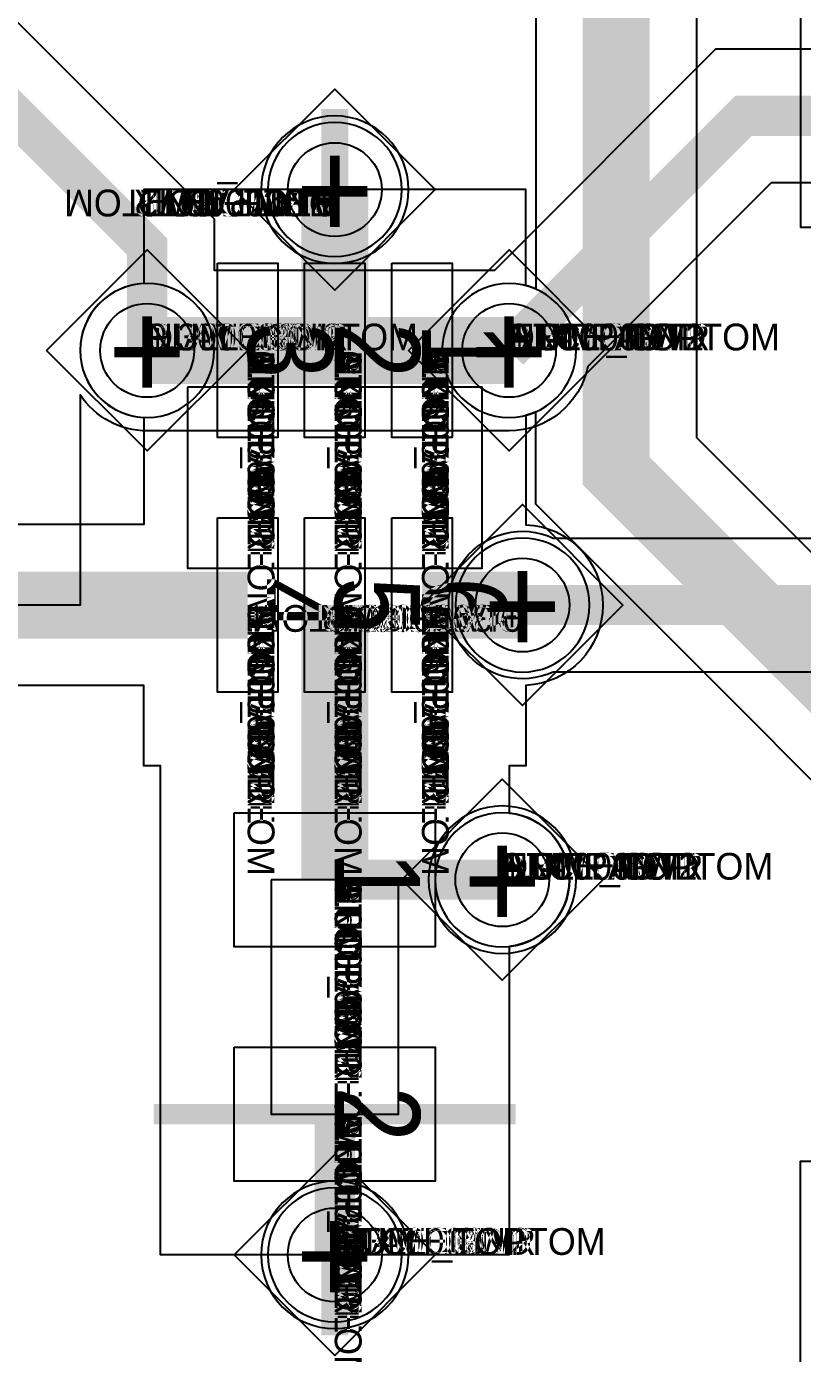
# Model space of a CAD drawing. Extents: x 0 to 323, y 0 to 320.
# Drawn here: x 94.16 to 99.95, y 161.62 to 171.52 of the extents above; entities that cross this region are included whole.
import ezdxf
from ezdxf.enums import TextEntityAlignment as Align

# ---------------------------------------------------------------- set-up
doc = ezdxf.new("R2010")
doc.units = 0
doc.header["$MEASUREMENT"] = 0
doc.layers.get('0').update_dxf_attribs({"linetype": 'CONTINUOUS'})
for name, color, linetype in [('CDN_FIGURES', 7, 'CONTINUOUS'), ('ETCH_BOTTOM', 7, 'CONTINUOUS'), ('ETCH_GND', 3, 'CONTINUOUS'), ('ETCH_INT1', 4, 'CONTINUOUS'), ('ETCH_INT2', 5, 'CONTINUOUS'), ('ETCH_PWR', 6, 'CONTINUOUS'), ('ETCH_TOP', 2, 'CONTINUOUS'), ('MANUFACTURING_NCLEGEND-1-6', 8, 'CONTINUOUS'), ('PACKAGE_GEOMETRY_ASSEMBLY_TOP', 11, 'CONTINUOUS'), ('PACKAGE_GEOMETRY_PIN_NUMBER', 9, 'CONTINUOUS')]:
    doc.layers.add(name, color=color, linetype=linetype)

# ---------------------------------------------------------------- blocks, each defined once
blk = doc.blocks.new('PAD_INFO')
for tag in ['SHAPE_TYPE', 'PAD_HEIGHT', 'PAD_LAYER', 'PAD_TYPE', 'PAD_WIDTH']:
    blk.add_attdef(tag, (0, 0), '', height=0.2)
at = {"flags": 2}
blk.add_attdef('CDN_TYPE', (0, 0), '', height=0.2, dxfattribs=at)
blk = doc.blocks.new('DRILL_INFO')
at = {"flags": 2}
blk.add_attdef('CDN_TYPE', (0, 0), '', height=0.2, dxfattribs=at)
for tag in ['FSHAPE', 'FCHAR', 'DRILL_HEIGHT', 'DIAMETER', 'PLATED', 'DRILL_WIDTH']:
    blk.add_attdef(tag, (0, 0), '', height=0.2)
blk = doc.blocks.new('VIA0700X0300')
at = {"layer": 'ETCH_BOTTOM'}
blk.add_circle((0, 0), 0.35, dxfattribs=at)
at = {"layer": 'ETCH_GND'}
blk.add_circle((0, 0), 0.35, dxfattribs=at)
at = {"layer": 'ETCH_INT1'}
blk.add_circle((0, 0), 0.35, dxfattribs=at)
at = {"layer": 'ETCH_INT2'}
blk.add_circle((0, 0), 0.35, dxfattribs=at)
at = {"layer": 'ETCH_PWR'}
blk.add_circle((0, 0), 0.35, dxfattribs=at)
at = {"layer": 'ETCH_TOP'}
blk.add_circle((0, 0), 0.35, dxfattribs=at)
ref = blk.add_blockref('PAD_INFO', (0, 0))
ref.add_attrib('PAD_LAYER', 'ETCH_TOP', (0, 0), dxfattribs={"height": 0.2})
ref.add_attrib('SHAPE_TYPE', 'NULL', (0, 0), dxfattribs={"height": 0.2})
ref.add_attrib('PAD_TYPE', 'ANTIPAD', (0, 0), dxfattribs={"height": 0.2})
ref.add_attrib('PAD_WIDTH', '0.000000', (0, 0), dxfattribs={"height": 0.2})
ref.add_attrib('PAD_HEIGHT', '0.000000', (0, 0), dxfattribs={"height": 0.2})
ref = blk.add_blockref('PAD_INFO', (0, 0))
ref.add_attrib('PAD_LAYER', 'ETCH_GND', (0, 0), dxfattribs={"height": 0.2})
ref.add_attrib('SHAPE_TYPE', 'NULL', (0, 0), dxfattribs={"height": 0.2})
ref.add_attrib('PAD_TYPE', 'ANTIPAD', (0, 0), dxfattribs={"height": 0.2})
ref.add_attrib('PAD_WIDTH', '0.000000', (0, 0), dxfattribs={"height": 0.2})
ref.add_attrib('PAD_HEIGHT', '0.000000', (0, 0), dxfattribs={"height": 0.2})
ref = blk.add_blockref('PAD_INFO', (0, 0))
ref.add_attrib('PAD_LAYER', 'ETCH_INT1', (0, 0), dxfattribs={"height": 0.2})
ref.add_attrib('SHAPE_TYPE', 'NULL', (0, 0), dxfattribs={"height": 0.2})
ref.add_attrib('PAD_TYPE', 'ANTIPAD', (0, 0), dxfattribs={"height": 0.2})
ref.add_attrib('PAD_WIDTH', '0.000000', (0, 0), dxfattribs={"height": 0.2})
ref.add_attrib('PAD_HEIGHT', '0.000000', (0, 0), dxfattribs={"height": 0.2})
ref = blk.add_blockref('PAD_INFO', (0, 0))
ref.add_attrib('PAD_LAYER', 'ETCH_INT2', (0, 0), dxfattribs={"height": 0.2})
ref.add_attrib('SHAPE_TYPE', 'NULL', (0, 0), dxfattribs={"height": 0.2})
ref.add_attrib('PAD_TYPE', 'ANTIPAD', (0, 0), dxfattribs={"height": 0.2})
ref.add_attrib('PAD_WIDTH', '0.000000', (0, 0), dxfattribs={"height": 0.2})
ref.add_attrib('PAD_HEIGHT', '0.000000', (0, 0), dxfattribs={"height": 0.2})
ref = blk.add_blockref('PAD_INFO', (0, 0))
ref.add_attrib('PAD_LAYER', 'ETCH_PWR', (0, 0), dxfattribs={"height": 0.2})
ref.add_attrib('SHAPE_TYPE', 'NULL', (0, 0), dxfattribs={"height": 0.2})
ref.add_attrib('PAD_TYPE', 'ANTIPAD', (0, 0), dxfattribs={"height": 0.2})
ref.add_attrib('PAD_WIDTH', '0.000000', (0, 0), dxfattribs={"height": 0.2})
ref.add_attrib('PAD_HEIGHT', '0.000000', (0, 0), dxfattribs={"height": 0.2})
ref = blk.add_blockref('PAD_INFO', (0, 0))
ref.add_attrib('PAD_LAYER', 'ETCH_BOTTOM', (0, 0), dxfattribs={"height": 0.2})
ref.add_attrib('SHAPE_TYPE', 'NULL', (0, 0), dxfattribs={"height": 0.2})
ref.add_attrib('PAD_TYPE', 'ANTIPAD', (0, 0), dxfattribs={"height": 0.2})
ref.add_attrib('PAD_WIDTH', '0.000000', (0, 0), dxfattribs={"height": 0.2})
ref.add_attrib('PAD_HEIGHT', '0.000000', (0, 0), dxfattribs={"height": 0.2})
ref = blk.add_blockref('PAD_INFO', (0, 0))
ref.add_attrib('PAD_LAYER', 'ETCH_TOP', (0, 0), dxfattribs={"height": 0.2})
ref.add_attrib('SHAPE_TYPE', 'NULL', (0, 0), dxfattribs={"height": 0.2})
ref.add_attrib('PAD_TYPE', 'THERMAL', (0, 0), dxfattribs={"height": 0.2})
ref.add_attrib('PAD_WIDTH', '0.000000', (0, 0), dxfattribs={"height": 0.2})
ref.add_attrib('PAD_HEIGHT', '0.000000', (0, 0), dxfattribs={"height": 0.2})
ref = blk.add_blockref('PAD_INFO', (0, 0))
ref.add_attrib('PAD_LAYER', 'ETCH_GND', (0, 0), dxfattribs={"height": 0.2})
ref.add_attrib('SHAPE_TYPE', 'NULL', (0, 0), dxfattribs={"height": 0.2})
ref.add_attrib('PAD_TYPE', 'THERMAL', (0, 0), dxfattribs={"height": 0.2})
ref.add_attrib('PAD_WIDTH', '0.000000', (0, 0), dxfattribs={"height": 0.2})
ref.add_attrib('PAD_HEIGHT', '0.000000', (0, 0), dxfattribs={"height": 0.2})
ref = blk.add_blockref('PAD_INFO', (0, 0))
ref.add_attrib('PAD_LAYER', 'ETCH_INT1', (0, 0), dxfattribs={"height": 0.2})
ref.add_attrib('SHAPE_TYPE', 'NULL', (0, 0), dxfattribs={"height": 0.2})
ref.add_attrib('PAD_TYPE', 'THERMAL', (0, 0), dxfattribs={"height": 0.2})
ref.add_attrib('PAD_WIDTH', '0.000000', (0, 0), dxfattribs={"height": 0.2})
ref.add_attrib('PAD_HEIGHT', '0.000000', (0, 0), dxfattribs={"height": 0.2})
ref = blk.add_blockref('PAD_INFO', (0, 0))
ref.add_attrib('PAD_LAYER', 'ETCH_INT2', (0, 0), dxfattribs={"height": 0.2})
ref.add_attrib('SHAPE_TYPE', 'NULL', (0, 0), dxfattribs={"height": 0.2})
ref.add_attrib('PAD_TYPE', 'THERMAL', (0, 0), dxfattribs={"height": 0.2})
ref.add_attrib('PAD_WIDTH', '0.000000', (0, 0), dxfattribs={"height": 0.2})
ref.add_attrib('PAD_HEIGHT', '0.000000', (0, 0), dxfattribs={"height": 0.2})
ref = blk.add_blockref('PAD_INFO', (0, 0))
ref.add_attrib('PAD_LAYER', 'ETCH_PWR', (0, 0), dxfattribs={"height": 0.2})
ref.add_attrib('SHAPE_TYPE', 'NULL', (0, 0), dxfattribs={"height": 0.2})
ref.add_attrib('PAD_TYPE', 'THERMAL', (0, 0), dxfattribs={"height": 0.2})
ref.add_attrib('PAD_WIDTH', '0.000000', (0, 0), dxfattribs={"height": 0.2})
ref.add_attrib('PAD_HEIGHT', '0.000000', (0, 0), dxfattribs={"height": 0.2})
ref = blk.add_blockref('PAD_INFO', (0, 0))
ref.add_attrib('PAD_LAYER', 'ETCH_BOTTOM', (0, 0), dxfattribs={"height": 0.2})
ref.add_attrib('SHAPE_TYPE', 'NULL', (0, 0), dxfattribs={"height": 0.2})
ref.add_attrib('PAD_TYPE', 'THERMAL', (0, 0), dxfattribs={"height": 0.2})
ref.add_attrib('PAD_WIDTH', '0.000000', (0, 0), dxfattribs={"height": 0.2})
ref.add_attrib('PAD_HEIGHT', '0.000000', (0, 0), dxfattribs={"height": 0.2})
ref = blk.add_blockref('PAD_INFO', (0, 0))
ref.add_attrib('PAD_LAYER', 'ETCH_TOP', (0, 0), dxfattribs={"height": 0.2})
ref.add_attrib('SHAPE_TYPE', 'CIRCLE', (0, 0), dxfattribs={"height": 0.2})
ref.add_attrib('PAD_TYPE', 'REGULAR', (0, 0), dxfattribs={"height": 0.2})
ref.add_attrib('PAD_WIDTH', '0.700000', (0, 0), dxfattribs={"height": 0.2})
ref.add_attrib('PAD_HEIGHT', '0.700000', (0, 0), dxfattribs={"height": 0.2})
ref = blk.add_blockref('PAD_INFO', (0, 0))
ref.add_attrib('PAD_LAYER', 'ETCH_GND', (0, 0), dxfattribs={"height": 0.2})
ref.add_attrib('SHAPE_TYPE', 'CIRCLE', (0, 0), dxfattribs={"height": 0.2})
ref.add_attrib('PAD_TYPE', 'REGULAR', (0, 0), dxfattribs={"height": 0.2})
ref.add_attrib('PAD_WIDTH', '0.700000', (0, 0), dxfattribs={"height": 0.2})
ref.add_attrib('PAD_HEIGHT', '0.700000', (0, 0), dxfattribs={"height": 0.2})
ref = blk.add_blockref('PAD_INFO', (0, 0))
ref.add_attrib('PAD_LAYER', 'ETCH_INT1', (0, 0), dxfattribs={"height": 0.2})
ref.add_attrib('SHAPE_TYPE', 'CIRCLE', (0, 0), dxfattribs={"height": 0.2})
ref.add_attrib('PAD_TYPE', 'REGULAR', (0, 0), dxfattribs={"height": 0.2})
ref.add_attrib('PAD_WIDTH', '0.700000', (0, 0), dxfattribs={"height": 0.2})
ref.add_attrib('PAD_HEIGHT', '0.700000', (0, 0), dxfattribs={"height": 0.2})
ref = blk.add_blockref('PAD_INFO', (0, 0))
ref.add_attrib('PAD_LAYER', 'ETCH_INT2', (0, 0), dxfattribs={"height": 0.2})
ref.add_attrib('SHAPE_TYPE', 'CIRCLE', (0, 0), dxfattribs={"height": 0.2})
ref.add_attrib('PAD_TYPE', 'REGULAR', (0, 0), dxfattribs={"height": 0.2})
ref.add_attrib('PAD_WIDTH', '0.700000', (0, 0), dxfattribs={"height": 0.2})
ref.add_attrib('PAD_HEIGHT', '0.700000', (0, 0), dxfattribs={"height": 0.2})
ref = blk.add_blockref('PAD_INFO', (0, 0))
ref.add_attrib('PAD_LAYER', 'ETCH_PWR', (0, 0), dxfattribs={"height": 0.2})
ref.add_attrib('SHAPE_TYPE', 'CIRCLE', (0, 0), dxfattribs={"height": 0.2})
ref.add_attrib('PAD_TYPE', 'REGULAR', (0, 0), dxfattribs={"height": 0.2})
ref.add_attrib('PAD_WIDTH', '0.700000', (0, 0), dxfattribs={"height": 0.2})
ref.add_attrib('PAD_HEIGHT', '0.700000', (0, 0), dxfattribs={"height": 0.2})
ref = blk.add_blockref('PAD_INFO', (0, 0))
ref.add_attrib('PAD_LAYER', 'ETCH_BOTTOM', (0, 0), dxfattribs={"height": 0.2})
ref.add_attrib('SHAPE_TYPE', 'CIRCLE', (0, 0), dxfattribs={"height": 0.2})
ref.add_attrib('PAD_TYPE', 'REGULAR', (0, 0), dxfattribs={"height": 0.2})
ref.add_attrib('PAD_WIDTH', '0.700000', (0, 0), dxfattribs={"height": 0.2})
ref.add_attrib('PAD_HEIGHT', '0.700000', (0, 0), dxfattribs={"height": 0.2})
ref = blk.add_blockref('DRILL_INFO', (0, 0))
ref.add_attrib('DIAMETER', '0.300000', (0, 0), dxfattribs={"height": 0.2})
ref.add_attrib('PLATED', 'PLATED', (0, 0), dxfattribs={"height": 0.2})
ref.add_attrib('FSHAPE', 'DIAMOND', (0, 0), dxfattribs={"height": 0.2})
ref.add_attrib('FCHAR', '+', (0, 0), dxfattribs={"height": 0.2})
ref.add_attrib('DRILL_WIDTH', '1.500000', (0, 0), dxfattribs={"height": 0.2})
ref.add_attrib('DRILL_HEIGHT', '1.500000', (0, 0), dxfattribs={"height": 0.2})
for tag in ['CDN_TYPE', 'PIN']:
    blk.add_attdef(tag, (0, 0), '', height=0.2)
at = {"flags": 2}
for tag in ['PSTKNAME', 'BBV']:
    blk.add_attdef(tag, (0, 0), '', height=0.2, dxfattribs=at)
blk = doc.blocks.new('FIGURE_DIAMOND')
at = {"layer": 'CDN_FIGURES'}
blk.add_lwpolyline([(-0.5, 0), (0, 0.5), (0.5, 0), (0, -0.5)], close=True, dxfattribs=at)
blk = doc.blocks.new('RC1300X0450TS_NS')
at = {"layer": 'ETCH_TOP'}
blk.add_lwpolyline([(-0.65, -0.225), (-0.65, 0.225), (0.65, 0.225), (0.65, -0.225)], close=True, dxfattribs=at)
ref = blk.add_blockref('PAD_INFO', (0, 0))
ref.add_attrib('PAD_LAYER', 'ETCH_TOP', (0, 0), dxfattribs={"height": 0.2})
ref.add_attrib('SHAPE_TYPE', 'NULL', (0, 0), dxfattribs={"height": 0.2})
ref.add_attrib('PAD_TYPE', 'ANTIPAD', (0, 0), dxfattribs={"height": 0.2})
ref.add_attrib('PAD_WIDTH', '0.000000', (0, 0), dxfattribs={"height": 0.2})
ref.add_attrib('PAD_HEIGHT', '0.000000', (0, 0), dxfattribs={"height": 0.2})
ref = blk.add_blockref('PAD_INFO', (0, 0))
ref.add_attrib('PAD_LAYER', 'ETCH_GND', (0, 0), dxfattribs={"height": 0.2})
ref.add_attrib('SHAPE_TYPE', 'NULL', (0, 0), dxfattribs={"height": 0.2})
ref.add_attrib('PAD_TYPE', 'ANTIPAD', (0, 0), dxfattribs={"height": 0.2})
ref.add_attrib('PAD_WIDTH', '0.000000', (0, 0), dxfattribs={"height": 0.2})
ref.add_attrib('PAD_HEIGHT', '0.000000', (0, 0), dxfattribs={"height": 0.2})
ref = blk.add_blockref('PAD_INFO', (0, 0))
ref.add_attrib('PAD_LAYER', 'ETCH_INT1', (0, 0), dxfattribs={"height": 0.2})
ref.add_attrib('SHAPE_TYPE', 'NULL', (0, 0), dxfattribs={"height": 0.2})
ref.add_attrib('PAD_TYPE', 'ANTIPAD', (0, 0), dxfattribs={"height": 0.2})
ref.add_attrib('PAD_WIDTH', '0.000000', (0, 0), dxfattribs={"height": 0.2})
ref.add_attrib('PAD_HEIGHT', '0.000000', (0, 0), dxfattribs={"height": 0.2})
ref = blk.add_blockref('PAD_INFO', (0, 0))
ref.add_attrib('PAD_LAYER', 'ETCH_INT2', (0, 0), dxfattribs={"height": 0.2})
ref.add_attrib('SHAPE_TYPE', 'NULL', (0, 0), dxfattribs={"height": 0.2})
ref.add_attrib('PAD_TYPE', 'ANTIPAD', (0, 0), dxfattribs={"height": 0.2})
ref.add_attrib('PAD_WIDTH', '0.000000', (0, 0), dxfattribs={"height": 0.2})
ref.add_attrib('PAD_HEIGHT', '0.000000', (0, 0), dxfattribs={"height": 0.2})
ref = blk.add_blockref('PAD_INFO', (0, 0))
ref.add_attrib('PAD_LAYER', 'ETCH_PWR', (0, 0), dxfattribs={"height": 0.2})
ref.add_attrib('SHAPE_TYPE', 'NULL', (0, 0), dxfattribs={"height": 0.2})
ref.add_attrib('PAD_TYPE', 'ANTIPAD', (0, 0), dxfattribs={"height": 0.2})
ref.add_attrib('PAD_WIDTH', '0.000000', (0, 0), dxfattribs={"height": 0.2})
ref.add_attrib('PAD_HEIGHT', '0.000000', (0, 0), dxfattribs={"height": 0.2})
ref = blk.add_blockref('PAD_INFO', (0, 0))
ref.add_attrib('PAD_LAYER', 'ETCH_BOTTOM', (0, 0), dxfattribs={"height": 0.2})
ref.add_attrib('SHAPE_TYPE', 'NULL', (0, 0), dxfattribs={"height": 0.2})
ref.add_attrib('PAD_TYPE', 'ANTIPAD', (0, 0), dxfattribs={"height": 0.2})
ref.add_attrib('PAD_WIDTH', '0.000000', (0, 0), dxfattribs={"height": 0.2})
ref.add_attrib('PAD_HEIGHT', '0.000000', (0, 0), dxfattribs={"height": 0.2})
ref = blk.add_blockref('PAD_INFO', (0, 0))
ref.add_attrib('PAD_LAYER', 'ETCH_TOP', (0, 0), dxfattribs={"height": 0.2})
ref.add_attrib('SHAPE_TYPE', 'NULL', (0, 0), dxfattribs={"height": 0.2})
ref.add_attrib('PAD_TYPE', 'THERMAL', (0, 0), dxfattribs={"height": 0.2})
ref.add_attrib('PAD_WIDTH', '0.000000', (0, 0), dxfattribs={"height": 0.2})
ref.add_attrib('PAD_HEIGHT', '0.000000', (0, 0), dxfattribs={"height": 0.2})
ref = blk.add_blockref('PAD_INFO', (0, 0))
ref.add_attrib('PAD_LAYER', 'ETCH_GND', (0, 0), dxfattribs={"height": 0.2})
ref.add_attrib('SHAPE_TYPE', 'NULL', (0, 0), dxfattribs={"height": 0.2})
ref.add_attrib('PAD_TYPE', 'THERMAL', (0, 0), dxfattribs={"height": 0.2})
ref.add_attrib('PAD_WIDTH', '0.000000', (0, 0), dxfattribs={"height": 0.2})
ref.add_attrib('PAD_HEIGHT', '0.000000', (0, 0), dxfattribs={"height": 0.2})
ref = blk.add_blockref('PAD_INFO', (0, 0))
ref.add_attrib('PAD_LAYER', 'ETCH_INT1', (0, 0), dxfattribs={"height": 0.2})
ref.add_attrib('SHAPE_TYPE', 'NULL', (0, 0), dxfattribs={"height": 0.2})
ref.add_attrib('PAD_TYPE', 'THERMAL', (0, 0), dxfattribs={"height": 0.2})
ref.add_attrib('PAD_WIDTH', '0.000000', (0, 0), dxfattribs={"height": 0.2})
ref.add_attrib('PAD_HEIGHT', '0.000000', (0, 0), dxfattribs={"height": 0.2})
ref = blk.add_blockref('PAD_INFO', (0, 0))
ref.add_attrib('PAD_LAYER', 'ETCH_INT2', (0, 0), dxfattribs={"height": 0.2})
ref.add_attrib('SHAPE_TYPE', 'NULL', (0, 0), dxfattribs={"height": 0.2})
ref.add_attrib('PAD_TYPE', 'THERMAL', (0, 0), dxfattribs={"height": 0.2})
ref.add_attrib('PAD_WIDTH', '0.000000', (0, 0), dxfattribs={"height": 0.2})
ref.add_attrib('PAD_HEIGHT', '0.000000', (0, 0), dxfattribs={"height": 0.2})
ref = blk.add_blockref('PAD_INFO', (0, 0))
ref.add_attrib('PAD_LAYER', 'ETCH_PWR', (0, 0), dxfattribs={"height": 0.2})
ref.add_attrib('SHAPE_TYPE', 'NULL', (0, 0), dxfattribs={"height": 0.2})
ref.add_attrib('PAD_TYPE', 'THERMAL', (0, 0), dxfattribs={"height": 0.2})
ref.add_attrib('PAD_WIDTH', '0.000000', (0, 0), dxfattribs={"height": 0.2})
ref.add_attrib('PAD_HEIGHT', '0.000000', (0, 0), dxfattribs={"height": 0.2})
ref = blk.add_blockref('PAD_INFO', (0, 0))
ref.add_attrib('PAD_LAYER', 'ETCH_BOTTOM', (0, 0), dxfattribs={"height": 0.2})
ref.add_attrib('SHAPE_TYPE', 'NULL', (0, 0), dxfattribs={"height": 0.2})
ref.add_attrib('PAD_TYPE', 'THERMAL', (0, 0), dxfattribs={"height": 0.2})
ref.add_attrib('PAD_WIDTH', '0.000000', (0, 0), dxfattribs={"height": 0.2})
ref.add_attrib('PAD_HEIGHT', '0.000000', (0, 0), dxfattribs={"height": 0.2})
ref = blk.add_blockref('PAD_INFO', (0, 0))
ref.add_attrib('PAD_LAYER', 'ETCH_TOP', (0, 0), dxfattribs={"height": 0.2})
ref.add_attrib('SHAPE_TYPE', 'RECTANGLE', (0, 0), dxfattribs={"height": 0.2})
ref.add_attrib('PAD_TYPE', 'REGULAR', (0, 0), dxfattribs={"height": 0.2})
ref.add_attrib('PAD_WIDTH', '1.300000', (0, 0), dxfattribs={"height": 0.2})
ref.add_attrib('PAD_HEIGHT', '0.450000', (0, 0), dxfattribs={"height": 0.2})
ref = blk.add_blockref('PAD_INFO', (0, 0))
ref.add_attrib('PAD_LAYER', 'ETCH_GND', (0, 0), dxfattribs={"height": 0.2})
ref.add_attrib('SHAPE_TYPE', 'NULL', (0, 0), dxfattribs={"height": 0.2})
ref.add_attrib('PAD_TYPE', 'REGULAR', (0, 0), dxfattribs={"height": 0.2})
ref.add_attrib('PAD_WIDTH', '0.000000', (0, 0), dxfattribs={"height": 0.2})
ref.add_attrib('PAD_HEIGHT', '0.000000', (0, 0), dxfattribs={"height": 0.2})
ref = blk.add_blockref('PAD_INFO', (0, 0))
ref.add_attrib('PAD_LAYER', 'ETCH_INT1', (0, 0), dxfattribs={"height": 0.2})
ref.add_attrib('SHAPE_TYPE', 'NULL', (0, 0), dxfattribs={"height": 0.2})
ref.add_attrib('PAD_TYPE', 'REGULAR', (0, 0), dxfattribs={"height": 0.2})
ref.add_attrib('PAD_WIDTH', '0.000000', (0, 0), dxfattribs={"height": 0.2})
ref.add_attrib('PAD_HEIGHT', '0.000000', (0, 0), dxfattribs={"height": 0.2})
ref = blk.add_blockref('PAD_INFO', (0, 0))
ref.add_attrib('PAD_LAYER', 'ETCH_INT2', (0, 0), dxfattribs={"height": 0.2})
ref.add_attrib('SHAPE_TYPE', 'NULL', (0, 0), dxfattribs={"height": 0.2})
ref.add_attrib('PAD_TYPE', 'REGULAR', (0, 0), dxfattribs={"height": 0.2})
ref.add_attrib('PAD_WIDTH', '0.000000', (0, 0), dxfattribs={"height": 0.2})
ref.add_attrib('PAD_HEIGHT', '0.000000', (0, 0), dxfattribs={"height": 0.2})
ref = blk.add_blockref('PAD_INFO', (0, 0))
ref.add_attrib('PAD_LAYER', 'ETCH_PWR', (0, 0), dxfattribs={"height": 0.2})
ref.add_attrib('SHAPE_TYPE', 'NULL', (0, 0), dxfattribs={"height": 0.2})
ref.add_attrib('PAD_TYPE', 'REGULAR', (0, 0), dxfattribs={"height": 0.2})
ref.add_attrib('PAD_WIDTH', '0.000000', (0, 0), dxfattribs={"height": 0.2})
ref.add_attrib('PAD_HEIGHT', '0.000000', (0, 0), dxfattribs={"height": 0.2})
ref = blk.add_blockref('PAD_INFO', (0, 0))
ref.add_attrib('PAD_LAYER', 'ETCH_BOTTOM', (0, 0), dxfattribs={"height": 0.2})
ref.add_attrib('SHAPE_TYPE', 'NULL', (0, 0), dxfattribs={"height": 0.2})
ref.add_attrib('PAD_TYPE', 'REGULAR', (0, 0), dxfattribs={"height": 0.2})
ref.add_attrib('PAD_WIDTH', '0.000000', (0, 0), dxfattribs={"height": 0.2})
ref.add_attrib('PAD_HEIGHT', '0.000000', (0, 0), dxfattribs={"height": 0.2})
ref = blk.add_blockref('DRILL_INFO', (0, 0))
ref.add_attrib('DIAMETER', '0.000000', (0, 0), dxfattribs={"height": 0.2})
ref.add_attrib('PLATED', 'PLATED', (0, 0), dxfattribs={"height": 0.2})
ref.add_attrib('FSHAPE', 'NULL', (0, 0), dxfattribs={"height": 0.2})
ref.add_attrib('DRILL_WIDTH', '0.000000', (0, 0), dxfattribs={"height": 0.2})
ref.add_attrib('DRILL_HEIGHT', '0.000000', (0, 0), dxfattribs={"height": 0.2})
for tag in ['CDN_TYPE', 'PIN']:
    blk.add_attdef(tag, (0, 0), '', height=0.2)
at = {"flags": 2}
for tag in ['PSTKNAME', 'BBV']:
    blk.add_attdef(tag, (0, 0), '', height=0.2, dxfattribs=at)
blk = doc.blocks.new('F58')
at = {"layer": 'PACKAGE_GEOMETRY_ASSEMBLY_TOP'}
blk.add_lwpolyline([(0.275, -1.75), (1.625, -1.75), (1.625, 0.45), (0.275, 0.45)], close=True, dxfattribs=at)
at = {"layer": 'ETCH_TOP'}
ref = blk.add_blockref('RC1300X0450TS_NS', (0, 0), dxfattribs=at)
ref.add_attrib('CDN_TYPE', 'PIN', (0, 0), dxfattribs={"height": 0.2})
ref.add_attrib('PIN', '1', (0, 0), dxfattribs={"height": 0.2})
ref = blk.add_blockref('RC1300X0450TS_NS', (0, -0.65), dxfattribs=at)
ref.add_attrib('CDN_TYPE', 'PIN', (0, 0), dxfattribs={"height": 0.2})
ref.add_attrib('PIN', '2', (0, 0), dxfattribs={"height": 0.2})
ref = blk.add_blockref('RC1300X0450TS_NS', (0, -1.3), dxfattribs=at)
ref.add_attrib('CDN_TYPE', 'PIN', (0, 0), dxfattribs={"height": 0.2})
ref.add_attrib('PIN', '3', (0, 0), dxfattribs={"height": 0.2})
ref = blk.add_blockref('RC1300X0450TS_NS', (1.9, -1.3), dxfattribs=at)
ref.add_attrib('CDN_TYPE', 'PIN', (0, 0), dxfattribs={"height": 0.2})
ref.add_attrib('PIN', '4', (0, 0), dxfattribs={"height": 0.2})
ref = blk.add_blockref('RC1300X0450TS_NS', (1.9, -0.65), dxfattribs=at)
ref.add_attrib('CDN_TYPE', 'PIN', (0, 0), dxfattribs={"height": 0.2})
ref.add_attrib('PIN', '5', (0, 0), dxfattribs={"height": 0.2})
ref = blk.add_blockref('RC1300X0450TS_NS', (1.9, 0), dxfattribs=at)
ref.add_attrib('CDN_TYPE', 'PIN', (0, 0), dxfattribs={"height": 0.2})
ref.add_attrib('PIN', '6', (0, 0), dxfattribs={"height": 0.2})
at = {"flags": 2}
for tag in ['SYMBOL_TYPE', 'CDN_TYPE', 'REFDES']:
    blk.add_attdef(tag, (0, 0), '', height=0.2, dxfattribs=at)
blk = doc.blocks.new('RC1000X1500TS')
at = {"layer": 'ETCH_TOP'}
blk.add_lwpolyline([(-0.5, -0.75), (-0.5, 0.75), (0.5, 0.75), (0.5, -0.75)], close=True, dxfattribs=at)
ref = blk.add_blockref('PAD_INFO', (0, 0))
ref.add_attrib('PAD_LAYER', 'ETCH_TOP', (0, 0), dxfattribs={"height": 0.2})
ref.add_attrib('SHAPE_TYPE', 'NULL', (0, 0), dxfattribs={"height": 0.2})
ref.add_attrib('PAD_TYPE', 'ANTIPAD', (0, 0), dxfattribs={"height": 0.2})
ref.add_attrib('PAD_WIDTH', '0.000000', (0, 0), dxfattribs={"height": 0.2})
ref.add_attrib('PAD_HEIGHT', '0.000000', (0, 0), dxfattribs={"height": 0.2})
ref = blk.add_blockref('PAD_INFO', (0, 0))
ref.add_attrib('PAD_LAYER', 'ETCH_GND', (0, 0), dxfattribs={"height": 0.2})
ref.add_attrib('SHAPE_TYPE', 'NULL', (0, 0), dxfattribs={"height": 0.2})
ref.add_attrib('PAD_TYPE', 'ANTIPAD', (0, 0), dxfattribs={"height": 0.2})
ref.add_attrib('PAD_WIDTH', '0.000000', (0, 0), dxfattribs={"height": 0.2})
ref.add_attrib('PAD_HEIGHT', '0.000000', (0, 0), dxfattribs={"height": 0.2})
ref = blk.add_blockref('PAD_INFO', (0, 0))
ref.add_attrib('PAD_LAYER', 'ETCH_INT1', (0, 0), dxfattribs={"height": 0.2})
ref.add_attrib('SHAPE_TYPE', 'NULL', (0, 0), dxfattribs={"height": 0.2})
ref.add_attrib('PAD_TYPE', 'ANTIPAD', (0, 0), dxfattribs={"height": 0.2})
ref.add_attrib('PAD_WIDTH', '0.000000', (0, 0), dxfattribs={"height": 0.2})
ref.add_attrib('PAD_HEIGHT', '0.000000', (0, 0), dxfattribs={"height": 0.2})
ref = blk.add_blockref('PAD_INFO', (0, 0))
ref.add_attrib('PAD_LAYER', 'ETCH_INT2', (0, 0), dxfattribs={"height": 0.2})
ref.add_attrib('SHAPE_TYPE', 'NULL', (0, 0), dxfattribs={"height": 0.2})
ref.add_attrib('PAD_TYPE', 'ANTIPAD', (0, 0), dxfattribs={"height": 0.2})
ref.add_attrib('PAD_WIDTH', '0.000000', (0, 0), dxfattribs={"height": 0.2})
ref.add_attrib('PAD_HEIGHT', '0.000000', (0, 0), dxfattribs={"height": 0.2})
ref = blk.add_blockref('PAD_INFO', (0, 0))
ref.add_attrib('PAD_LAYER', 'ETCH_PWR', (0, 0), dxfattribs={"height": 0.2})
ref.add_attrib('SHAPE_TYPE', 'NULL', (0, 0), dxfattribs={"height": 0.2})
ref.add_attrib('PAD_TYPE', 'ANTIPAD', (0, 0), dxfattribs={"height": 0.2})
ref.add_attrib('PAD_WIDTH', '0.000000', (0, 0), dxfattribs={"height": 0.2})
ref.add_attrib('PAD_HEIGHT', '0.000000', (0, 0), dxfattribs={"height": 0.2})
ref = blk.add_blockref('PAD_INFO', (0, 0))
ref.add_attrib('PAD_LAYER', 'ETCH_BOTTOM', (0, 0), dxfattribs={"height": 0.2})
ref.add_attrib('SHAPE_TYPE', 'NULL', (0, 0), dxfattribs={"height": 0.2})
ref.add_attrib('PAD_TYPE', 'ANTIPAD', (0, 0), dxfattribs={"height": 0.2})
ref.add_attrib('PAD_WIDTH', '0.000000', (0, 0), dxfattribs={"height": 0.2})
ref.add_attrib('PAD_HEIGHT', '0.000000', (0, 0), dxfattribs={"height": 0.2})
ref = blk.add_blockref('PAD_INFO', (0, 0))
ref.add_attrib('PAD_LAYER', 'ETCH_TOP', (0, 0), dxfattribs={"height": 0.2})
ref.add_attrib('SHAPE_TYPE', 'NULL', (0, 0), dxfattribs={"height": 0.2})
ref.add_attrib('PAD_TYPE', 'THERMAL', (0, 0), dxfattribs={"height": 0.2})
ref.add_attrib('PAD_WIDTH', '0.000000', (0, 0), dxfattribs={"height": 0.2})
ref.add_attrib('PAD_HEIGHT', '0.000000', (0, 0), dxfattribs={"height": 0.2})
ref = blk.add_blockref('PAD_INFO', (0, 0))
ref.add_attrib('PAD_LAYER', 'ETCH_GND', (0, 0), dxfattribs={"height": 0.2})
ref.add_attrib('SHAPE_TYPE', 'NULL', (0, 0), dxfattribs={"height": 0.2})
ref.add_attrib('PAD_TYPE', 'THERMAL', (0, 0), dxfattribs={"height": 0.2})
ref.add_attrib('PAD_WIDTH', '0.000000', (0, 0), dxfattribs={"height": 0.2})
ref.add_attrib('PAD_HEIGHT', '0.000000', (0, 0), dxfattribs={"height": 0.2})
ref = blk.add_blockref('PAD_INFO', (0, 0))
ref.add_attrib('PAD_LAYER', 'ETCH_INT1', (0, 0), dxfattribs={"height": 0.2})
ref.add_attrib('SHAPE_TYPE', 'NULL', (0, 0), dxfattribs={"height": 0.2})
ref.add_attrib('PAD_TYPE', 'THERMAL', (0, 0), dxfattribs={"height": 0.2})
ref.add_attrib('PAD_WIDTH', '0.000000', (0, 0), dxfattribs={"height": 0.2})
ref.add_attrib('PAD_HEIGHT', '0.000000', (0, 0), dxfattribs={"height": 0.2})
ref = blk.add_blockref('PAD_INFO', (0, 0))
ref.add_attrib('PAD_LAYER', 'ETCH_INT2', (0, 0), dxfattribs={"height": 0.2})
ref.add_attrib('SHAPE_TYPE', 'NULL', (0, 0), dxfattribs={"height": 0.2})
ref.add_attrib('PAD_TYPE', 'THERMAL', (0, 0), dxfattribs={"height": 0.2})
ref.add_attrib('PAD_WIDTH', '0.000000', (0, 0), dxfattribs={"height": 0.2})
ref.add_attrib('PAD_HEIGHT', '0.000000', (0, 0), dxfattribs={"height": 0.2})
ref = blk.add_blockref('PAD_INFO', (0, 0))
ref.add_attrib('PAD_LAYER', 'ETCH_PWR', (0, 0), dxfattribs={"height": 0.2})
ref.add_attrib('SHAPE_TYPE', 'NULL', (0, 0), dxfattribs={"height": 0.2})
ref.add_attrib('PAD_TYPE', 'THERMAL', (0, 0), dxfattribs={"height": 0.2})
ref.add_attrib('PAD_WIDTH', '0.000000', (0, 0), dxfattribs={"height": 0.2})
ref.add_attrib('PAD_HEIGHT', '0.000000', (0, 0), dxfattribs={"height": 0.2})
ref = blk.add_blockref('PAD_INFO', (0, 0))
ref.add_attrib('PAD_LAYER', 'ETCH_BOTTOM', (0, 0), dxfattribs={"height": 0.2})
ref.add_attrib('SHAPE_TYPE', 'NULL', (0, 0), dxfattribs={"height": 0.2})
ref.add_attrib('PAD_TYPE', 'THERMAL', (0, 0), dxfattribs={"height": 0.2})
ref.add_attrib('PAD_WIDTH', '0.000000', (0, 0), dxfattribs={"height": 0.2})
ref.add_attrib('PAD_HEIGHT', '0.000000', (0, 0), dxfattribs={"height": 0.2})
ref = blk.add_blockref('PAD_INFO', (0, 0))
ref.add_attrib('PAD_LAYER', 'ETCH_GND', (0, 0), dxfattribs={"height": 0.2})
ref.add_attrib('SHAPE_TYPE', 'NULL', (0, 0), dxfattribs={"height": 0.2})
ref.add_attrib('PAD_TYPE', 'REGULAR', (0, 0), dxfattribs={"height": 0.2})
ref.add_attrib('PAD_WIDTH', '0.000000', (0, 0), dxfattribs={"height": 0.2})
ref.add_attrib('PAD_HEIGHT', '0.000000', (0, 0), dxfattribs={"height": 0.2})
ref = blk.add_blockref('PAD_INFO', (0, 0))
ref.add_attrib('PAD_LAYER', 'ETCH_INT1', (0, 0), dxfattribs={"height": 0.2})
ref.add_attrib('SHAPE_TYPE', 'NULL', (0, 0), dxfattribs={"height": 0.2})
ref.add_attrib('PAD_TYPE', 'REGULAR', (0, 0), dxfattribs={"height": 0.2})
ref.add_attrib('PAD_WIDTH', '0.000000', (0, 0), dxfattribs={"height": 0.2})
ref.add_attrib('PAD_HEIGHT', '0.000000', (0, 0), dxfattribs={"height": 0.2})
ref = blk.add_blockref('PAD_INFO', (0, 0))
ref.add_attrib('PAD_LAYER', 'ETCH_INT2', (0, 0), dxfattribs={"height": 0.2})
ref.add_attrib('SHAPE_TYPE', 'NULL', (0, 0), dxfattribs={"height": 0.2})
ref.add_attrib('PAD_TYPE', 'REGULAR', (0, 0), dxfattribs={"height": 0.2})
ref.add_attrib('PAD_WIDTH', '0.000000', (0, 0), dxfattribs={"height": 0.2})
ref.add_attrib('PAD_HEIGHT', '0.000000', (0, 0), dxfattribs={"height": 0.2})
ref = blk.add_blockref('PAD_INFO', (0, 0))
ref.add_attrib('PAD_LAYER', 'ETCH_PWR', (0, 0), dxfattribs={"height": 0.2})
ref.add_attrib('SHAPE_TYPE', 'NULL', (0, 0), dxfattribs={"height": 0.2})
ref.add_attrib('PAD_TYPE', 'REGULAR', (0, 0), dxfattribs={"height": 0.2})
ref.add_attrib('PAD_WIDTH', '0.000000', (0, 0), dxfattribs={"height": 0.2})
ref.add_attrib('PAD_HEIGHT', '0.000000', (0, 0), dxfattribs={"height": 0.2})
ref = blk.add_blockref('PAD_INFO', (0, 0))
ref.add_attrib('PAD_LAYER', 'ETCH_BOTTOM', (0, 0), dxfattribs={"height": 0.2})
ref.add_attrib('SHAPE_TYPE', 'NULL', (0, 0), dxfattribs={"height": 0.2})
ref.add_attrib('PAD_TYPE', 'REGULAR', (0, 0), dxfattribs={"height": 0.2})
ref.add_attrib('PAD_WIDTH', '0.000000', (0, 0), dxfattribs={"height": 0.2})
ref.add_attrib('PAD_HEIGHT', '0.000000', (0, 0), dxfattribs={"height": 0.2})
ref = blk.add_blockref('DRILL_INFO', (0, 0))
ref.add_attrib('DIAMETER', '0.000000', (0, 0), dxfattribs={"height": 0.2})
ref.add_attrib('PLATED', 'PLATED', (0, 0), dxfattribs={"height": 0.2})
ref.add_attrib('FSHAPE', 'NULL', (0, 0), dxfattribs={"height": 0.2})
ref.add_attrib('DRILL_WIDTH', '0.000000', (0, 0), dxfattribs={"height": 0.2})
ref.add_attrib('DRILL_HEIGHT', '0.000000', (0, 0), dxfattribs={"height": 0.2})
ref = blk.add_blockref('PAD_INFO', (0, 0))
ref.add_attrib('PAD_LAYER', 'ETCH_TOP', (0, 0), dxfattribs={"height": 0.2})
ref.add_attrib('SHAPE_TYPE', 'RECTANGLE', (0, 0), dxfattribs={"height": 0.2})
ref.add_attrib('PAD_TYPE', 'REGULAR', (0, 0), dxfattribs={"height": 0.2})
ref.add_attrib('PAD_WIDTH', '1.000000', (0, 0), dxfattribs={"height": 0.2})
ref.add_attrib('PAD_HEIGHT', '1.500000', (0, 0), dxfattribs={"height": 0.2})
for tag in ['CDN_TYPE', 'PIN']:
    blk.add_attdef(tag, (0, 0), '', height=0.2)
at = {"flags": 2}
for tag in ['PSTKNAME', 'BBV']:
    blk.add_attdef(tag, (0, 0), '', height=0.2, dxfattribs=at)
blk = doc.blocks.new('F56')
at = {"layer": 'PACKAGE_GEOMETRY_ASSEMBLY_TOP'}
blk.add_lwpolyline([(0, -0.475), (1.75, -0.475), (1.75, 0.475), (0, 0.475)], close=True, dxfattribs=at)
at = {"layer": 'ETCH_TOP'}
ref = blk.add_blockref('RC1000X1500TS', (0, 0), dxfattribs=at)
ref.add_attrib('CDN_TYPE', 'PIN', (0, 0), dxfattribs={"height": 0.2})
ref.add_attrib('PIN', '1', (0, 0), dxfattribs={"height": 0.2})
ref = blk.add_blockref('RC1000X1500TS', (1.75, 0), dxfattribs=at)
ref.add_attrib('CDN_TYPE', 'PIN', (0, 0), dxfattribs={"height": 0.2})
ref.add_attrib('PIN', '2', (0, 0), dxfattribs={"height": 0.2})
at = {"flags": 2}
for tag in ['SYMBOL_TYPE', 'CDN_TYPE', 'REFDES']:
    blk.add_attdef(tag, (0, 0), '', height=0.2, dxfattribs=at)

msp = doc.modelspace()

# ---------------------------------------------------------------- linework, layer by layer
at = {"layer": 'ETCH_BOTTOM'}
for points, format in [([(95.0626, 169.1055, 0.3, 0.3, 0), (95.0626, 169.8798, 0.3, 0.3, 0), (93.5369, 171.4055, 0.3, 0.3, 0), (82.5126, 171.4055, 0.3, 0.3, 0), (81.5376, 170.4305, 0.3, 0.3, 0), (60.7876, 170.4305, 0.3, 0.3, 0), (59.4626, 171.7555, 0.3, 0.3, 0)], "xyseb"), ([(96.4626, 170.3055, 0.2, 0.2, 0), (96.4626, 170.9063, 0.2, 0.2, 0)], "xyseb"), ([(97.7626, 169.1055, 0.3, 0.3, 0), (99.5126, 170.8555, 0.3, 0.3, 0), (111.9319, 170.8555, 0.3, 0.3, 0), (114.1626, 168.6248, 0.3, 0.3, 0), (114.1626, 168.1862, 0.3, 0.3, 0), (115.8933, 166.4555, 0.3, 0.3, 0), (117.1126, 166.4555, 0.3, 0.3, 0), (122.7576, 160.8105, 0.3, 0.3, 0), (126.7676, 160.8105, 0.3, 0.3, 0), (129.0126, 163.0555, 0.3, 0.3, 0), (131.0126, 163.0555, 0.3, 0.3, 0)], "xyseb"), ([(102.0125, 170.3554), (99.7197, 170.3554), (98.3508, 168.9864, -0.356838), (97.7626, 168.5054), (95.0626, 168.5054, -0.251232), (94.5627, 168.7735), (94.5627, 167.2054), (92.2127, 167.2054)], "xyb"), ([(97.7626, 169.1055, 0.5, 0.5, 0), (95.0626, 169.1055, 0.5, 0.5, 0)], "xyseb"), ([(100.9055, 166.7054), (98.0918, 166.7054, -1.558329), (98.0918, 167.7056), (101.3197, 167.7056)], "xyb"), ([(105.9476, 167.5205, 0.3, 0.3, 0), (105.1326, 166.7055, 0.3, 0.3, 0), (101.6126, 166.7055, 0.3, 0.3, 0), (101.1126, 167.2055, 0.3, 0.3, 0), (97.8626, 167.2055, 0.3, 0.3, 0)], "xyseb"), ([(96.4626, 162.3555, 0.2, 0.2, 0), (96.4626, 162.9563, 0.2, 0.2, 0)], "xyseb"), ([(96.4626, 161.7547, 0.2, 0.2, 0), (96.4626, 162.3555, 0.2, 0.2, 0)], "xyseb")]:
    msp.add_lwpolyline(points, format=format, dxfattribs=at)
msp.add_lwpolyline([(93.744, 171.9056), (95.5627, 170.0869), (95.5627, 169.7056), (97.6555, 169.7056), (99.3055, 171.3556), (112.139, 171.3556)], dxfattribs=at)
for points in [[(97.0127, 170.3055, 1), (95.9125, 170.3055, 1)], [(98.2627, 165.1555, 1), (97.1625, 165.1555, 1)], [(97.0127, 162.3555, 1), (95.9125, 162.3555, 1)]]:
    msp.add_lwpolyline(points, format="xyb", close=True, dxfattribs=at)
at = {"layer": 'ETCH_GND'}
for points in [[(95.5627, 169.1055, 1), (94.5625, 169.1055, 1)], [(98.2627, 169.1055, 1), (97.2625, 169.1055, 1)], [(98.3627, 167.2055, 1), (97.3625, 167.2055, 1)], [(98.2127, 165.1555, 1), (97.2125, 165.1555, 1)]]:
    msp.add_lwpolyline(points, format="xyb", close=True, dxfattribs=at)
at = {"layer": 'ETCH_INT1'}
for points in [[(96.9627, 170.3055, 1), (95.9625, 170.3055, 1)], [(95.5627, 169.1055, 1), (94.5625, 169.1055, 1)], [(98.2627, 169.1055, 1), (97.2625, 169.1055, 1)], [(98.3627, 167.2055, 1), (97.3625, 167.2055, 1)], [(98.2127, 165.1555, 1), (97.2125, 165.1555, 1)], [(96.9627, 162.3555, 1), (95.9625, 162.3555, 1)]]:
    msp.add_lwpolyline(points, format="xyb", close=True, dxfattribs=at)
at = {"layer": 'ETCH_INT2'}
for points in [[(96.9627, 170.3055, 1), (95.9625, 170.3055, 1)], [(95.5627, 169.1055, 1), (94.5625, 169.1055, 1)], [(98.2627, 169.1055, 1), (97.2625, 169.1055, 1)], [(98.3627, 167.2055, 1), (97.3625, 167.2055, 1)], [(96.9627, 162.3555, 1), (95.9625, 162.3555, 1)]]:
    msp.add_lwpolyline(points, format="xyb", close=True, dxfattribs=at)
at = {"layer": 'ETCH_PWR'}
for points in [[(96.9627, 170.3055, 1), (95.9625, 170.3055, 1)], [(95.5627, 169.1055, 1), (94.5625, 169.1055, 1)], [(98.2627, 169.1055, 1), (97.2625, 169.1055, 1)], [(98.3627, 167.2055, 1), (97.3625, 167.2055, 1)], [(96.9627, 162.3555, 1), (95.9625, 162.3555, 1)]]:
    msp.add_lwpolyline(points, format="xyb", close=True, dxfattribs=at)
at = {"layer": 'ETCH_TOP'}
for points, format in [([(98.5626, 173.6055, 0.5, 0.5, 0), (98.5626, 168.2055, 0.5, 0.5, 0), (102.1376, 164.6305, 0.5, 0.5, 0), (102.1376, 161.8795, 0.5, 0.5, 0)], "xyseb"), ([(97.9625, 172.3054), (97.9625, 169.5639, 0.039617), (97.8877, 169.5897), (97.8877, 170.3056), (95.0375, 170.3056), (95.0375, 169.605, 0.951011), (95.0375, 168.606), (95.0375, 167.8056), (89.5612, 167.8056), (88.3127, 169.0541), (88.3127, 170.0764), (88.3685, 170.0764, 0.9447), (89.5667, 170.0764), (92.4377, 170.0764), (92.4377, 170.1686, 0.809311), (92.4377, 171.3424), (92.4377, 172.4266)], "xyb"), ([(87.6976, 171.2515, 0.5, 0.5, 0), (87.7126, 171.2365, 0.5, 0.5, 0), (87.7126, 168.8055, 0.5, 0.5, 0), (89.3126, 167.2055, 0.5, 0.5, 0), (95.8126, 167.2055, 0.5, 0.5, 0)], "xyseb"), ([(96.4626, 169.1055, 0.5, 0.5, 0), (96.4626, 170.3055, 0.5, 0.5, 0)], "xyseb"), ([(110.6877, 160.7044), (99.9375, 160.7044), (99.9375, 163.0546), (101.5375, 163.0546), (101.5375, 164.3819), (97.9625, 167.9569), (97.9625, 168.6471, -0.039617), (97.8877, 168.6213), (97.8877, 167.8051, -0.959015), (97.8877, 166.6059), (97.8877, 166.0054), (97.7627, 166.0054), (97.7627, 165.6531, -0.904373), (97.7627, 164.6579), (97.7627, 162.3554), (95.1625, 162.3554), (95.1625, 166.0054), (95.0375, 166.0054), (95.0375, 166.6054), (89.064, 166.6054), (87.1125, 168.5569), (87.1125, 170.0764), (85.7531, 170.0764, -0.883279), (84.5621, 170.0764)], "xyb"), ([(95.8126, 169.1055, 0.3, 0.3, 0), (95.0626, 169.1055, 0.3, 0.3, 0)], "xyseb"), ([(97.1126, 169.1055, 0.3, 0.3, 0), (97.7626, 169.1055, 0.3, 0.3, 0)], "xyseb"), ([(96.4626, 165.1555, 0.5, 0.5, 0), (96.4626, 167.2055, 0.5, 0.5, 0)], "xyseb"), ([(97.1126, 167.2055, 0.5, 0.5, 0), (97.8626, 167.2055, 0.5, 0.5, 0)], "xyseb"), ([(96.4626, 165.1555, 0.3, 0.3, 0), (97.7126, 165.1555, 0.3, 0.3, 0)], "xyseb"), ([(96.4626, 163.4055, 0.3, 0.3, 0), (96.4626, 162.3555, 0.3, 0.3, 0)], "xyseb"), ([(95.1118, 163.4055, 0.15, 0.15, 0), (96.4626, 163.4055, 0.15, 0.15, 0)], "xyseb"), ([(96.4626, 163.4055, 0.15, 0.15, 0), (97.8134, 163.4055, 0.15, 0.15, 0)], "xyseb")]:
    msp.add_lwpolyline(points, format=format, dxfattribs=at)
msp.add_lwpolyline([(102.7377, 163.0546), (102.7377, 164.8791), (99.1627, 168.4541), (99.1627, 172.3054), (99.9375, 172.3054), (99.9375, 170.0264), (100.2625, 170.0264), (100.2625, 169.7069), (101.514, 168.4554), (104.964, 168.4554), (109.1575, 164.2619), (109.1575, 163.0546), (105.2287, 163.0546, 0.708341), (104.0965, 163.0546)], format="xyb", close=True, dxfattribs=at)

# ---------------------------------------------------------------- block references
at = {"rotation": 270}
for name, p in [('F58', (97.1126, 169.1055)), ('F56', (96.4626, 165.1555))]:
    msp.add_blockref(name, p, dxfattribs=at)
at = {"layer": 'ETCH_TOP', "rotation": 180}
for p in [(96.4626, 170.3055), (97.8626, 167.2055)]:
    msp.add_blockref('VIA0700X0300', p, dxfattribs=at)
at = {"layer": 'ETCH_TOP'}
for p in [(97.7626, 169.1055), (95.0626, 169.1055), (97.7126, 165.1555), (96.4626, 162.3555)]:
    msp.add_blockref('VIA0700X0300', p, dxfattribs=at)
at = {"layer": 'MANUFACTURING_NCLEGEND-1-6', "xscale": 1.5, "yscale": 1.5}
for p in [(96.4626, 170.3055), (95.0626, 169.1055), (97.7626, 169.1055), (97.8626, 167.2055), (97.7126, 165.1555), (96.4626, 162.3555)]:
    msp.add_blockref('FIGURE_DIAMOND', p, dxfattribs=at)

# ---------------------------------------------------------------- texts
at = {"layer": 'MANUFACTURING_NCLEGEND-1-6'}
for p in [(96.4626, 170.3055), (95.0626, 169.1055), (97.7626, 169.1055), (97.8626, 167.2055), (97.7126, 165.1555), (96.4626, 162.3555)]:
    msp.add_text('+', height=0.75, dxfattribs=at).set_placement(p, align=Align.MIDDLE_CENTER)
at = {"layer": 'PACKAGE_GEOMETRY_PIN_NUMBER', "width": 0.88}
for s, p in [('3', (95.8126, 169.1055)), ('2', (96.4626, 169.1055)), ('1', (97.1126, 169.1055)), ('4', (95.8126, 167.2055)), ('5', (96.4626, 167.2055)), ('6', (97.1126, 167.2055)), ('1', (96.4626, 165.1555)), ('2', (96.4626, 163.4055))]:
    msp.add_text(s, height=0.635, rotation=270, dxfattribs=at).set_placement(p, align=Align.CENTER)

doc.saveas('drawing.dxf')
